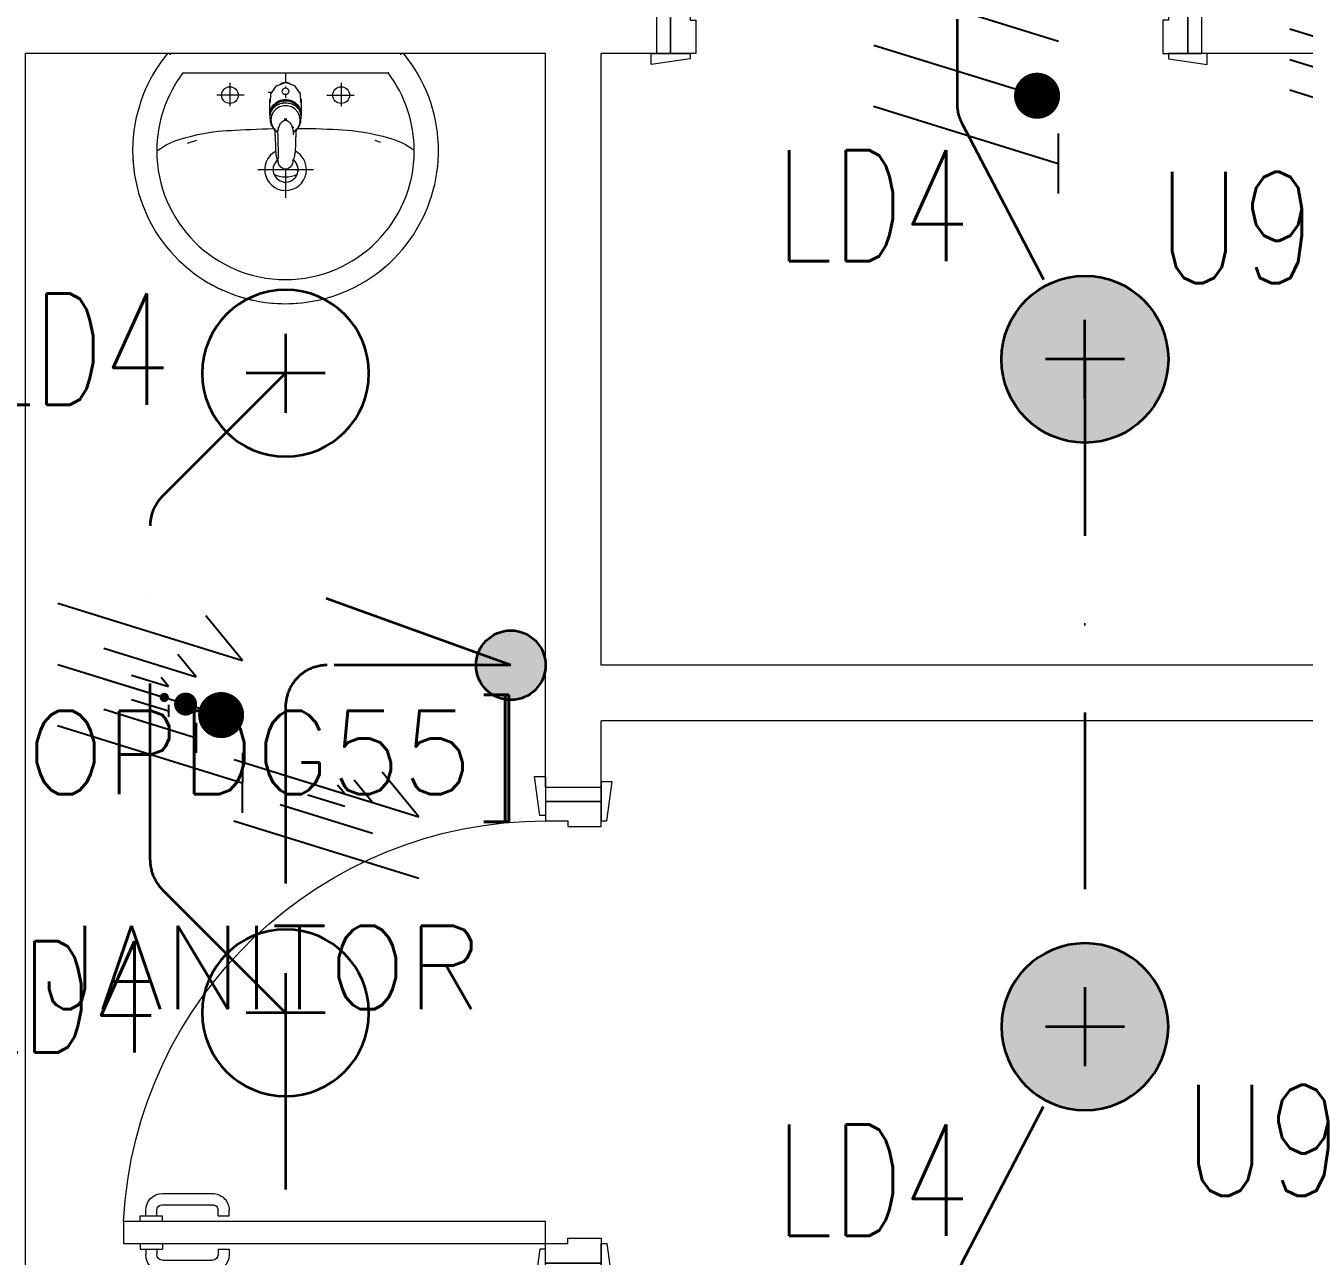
# Model space of a CAD drawing. Header units: inches. Extents: x -12418 to 183584, y -29325 to 19878.
# Drawn here: x 15618 to 17917, y 3876 to 6089 of the extents above; entities that cross this region are included whole.
import ezdxf
from ezdxf.enums import TextEntityAlignment as Align

# ---------------------------------------------------------------- set-up
doc = ezdxf.new("R2010")
doc.units = ezdxf.units.IN
doc.header["$LTSCALE"] = 25
doc.header["$MEASUREMENT"] = 0
doc.linetypes.add('DASHDOT', pattern=[25.4, 12.7, -6.35, 0, -6.35])
doc.layers.get('0').update_dxf_attribs({"color": 8})
for name, color, linetype, lineweight in [('00-Ground Floor$0$72_EGR_BASE_TEXT', 252, 'Continuous', 5), ('00-Ground Floor$0$LOADING', 253, 'Continuous', 5), ('00-Ground Floor$0$P-SANR-FIXT', 6, 'Continuous', 18), ('00-Ground Floor$0$P-SANR-FIXT-1', 6, 'Continuous', 13), ('00-Ground Floor$0$Walls', 251, 'Continuous', 5), ('00-Ground Floor$0$Wooden Joinery', 251, 'Continuous', 5), ('E-LITE-CIRC', 6, 'Continuous', 25), ('E-LITE-CIRC-NUMB', 6, 'Continuous', 25), ('E-LITE-CLNG @ 100', 150, 'Continuous', 35), ('E-LITE-CLNG-CNDT', 6, 'DASHDOT', 35), ('E-LITE-CTRL', 6, 'Continuous', 25), ('E-LITE-IDEN', 6, 'Continuous', 25), ('E-LITE-SWCH @ 100', 3, 'Continuous', 35), ('E-POWR-WIRE', 6, 'Continuous', 25), ('E-POWR-WIRE @ 100', 6, 'Continuous', 25), ('E-POWR-WIRE @ 20', 6, 'Continuous', 25), ('E-POWR-WIRE @ 50', 6, 'Continuous', 25)]:
    doc.layers.add(name, color=color, linetype=linetype, lineweight=lineweight)
doc.styles.add('00-Ground Floor$0$SIMPLEX', font='SIMPLEX.shx', dxfattribs={"height": 150})
doc.styles.add('DC_Simplex', font='SIMPLEX.shx', dxfattribs={"width": 0.7})

# ---------------------------------------------------------------- blocks, each defined once
blk = doc.blocks.new('00-Ground Floor$0$A$C72370EFE')
at = {"layer": '00-Ground Floor$0$Wooden Joinery'}
for p, q in [((-0.01, -0.04), (-0.02, -0.04)), ((-0.01, -0.03), (-0.01, -0.07)), ((0, -0.03), (-0.01, -0.03)), ((0.04, -0.03), (0.05, -0.03)), ((0.05, -0.03), (0.05, -0.07)), ((0.05, -0.04), (0.06, -0.04)), ((-0.01, -0.06), (-0.02, -0.06)), ((0.05, -0.06), (0.06, -0.06)), ((-0.05, -0.07), (-0.05, -0.16)), ((-0.03, -0.07), (-0.03, -0.16)), ((0, -0.07), (-0.01, -0.07)), ((0.04, -0.07), (0.05, -0.07)), ((0.07, -0.07), (0.07, -0.16)), ((0.09, -0.07), (0.09, -0.16)), ((-0.01, -0.17), (-0.02, -0.17)), ((-0.01, -0.17), (-0.01, -0.19)), ((0.05, -0.17), (0.06, -0.17)), ((0.05, -0.17), (0.05, -0.19)), ((-0.01, -0.19), (-0.02, -0.19)), ((0.05, -0.19), (0.06, -0.19))]:
    blk.add_line(p, q, dxfattribs=at)
for centre, radius, start, end in [((-0.02, -0.07), 0.03, 90, 180), ((0.06, -0.07), 0.03, 0, 90), ((-0.02, -0.07), 0.01, 90, 180), ((0.06, -0.07), 0.01, 0, 90), ((-0.02, -0.16), 0.03, 180, 270), ((-0.02, -0.16), 0.01, 180, 270), ((0.06, -0.16), 0.01, 270, 0), ((0.06, -0.16), 0.03, 270, 0)]:
    blk.add_arc(centre, radius, start, end, dxfattribs=at)
blk = doc.blocks.new('00-Ground Floor$0$A$C5DAD61B4')
at = {"layer": '00-Ground Floor$0$Wooden Joinery'}
for points in [[(80, 959.1), (80, 969.1), (10, 979.1), (10, 959.1)], [(940, 959.1), (940, 969.1), (1010, 979.1), (1010, 959.1)], [(70, 859.1), (70, 849.1), (0, 839.1), (0, 859.1)], [(120, 859.1), (120, 0), (80, 0), (80, 859.1)], [(950, 859.1), (950, 849.1), (1020, 839.1), (1020, 859.1)]]:
    blk.add_lwpolyline(points, close=True, dxfattribs=at)
for points in [[(45, 859.1), (45, 959.1), (20, 959.1), (20, 859.1), (45, 859.1)], [(45, 859.1), (80, 859.1), (80, 899.1), (90, 899.1), (90, 959.1), (45, 959.1), (45, 859.1)], [(975, 859.1), (940, 859.1), (940, 899.1), (930, 899.1), (930, 959.1), (975, 959.1), (975, 859.1)], [(975, 859.1), (975, 959.1), (1000, 959.1), (1000, 859.1), (975, 859.1)]]:
    blk.add_lwpolyline(points, dxfattribs=at)
blk.add_arc((80, 859.1), 860, 272.666, 0, dxfattribs=at)
at = {"layer": '00-Ground Floor$0$Wooden Joinery', "xscale": 999.9999999998854, "yscale": 999.9999999998854, "zscale": 999.9999999998854, "rotation": 180}
blk.add_blockref('00-Ground Floor$0$A$C72370EFE', (120, 0), dxfattribs=at)
blk = doc.blocks.new('00-Ground Floor$0$A$C5FCA3E6B')
at = {"layer": '00-Ground Floor$0$Wooden Joinery'}
for points in [[(80, 858.9), (80, 868.9), (10, 878.9), (10, 858.9)], [(840, 858.9), (840, 868.9), (910, 878.9), (910, 858.9)], [(70, 758.9), (70, 748.9), (0, 738.9), (0, 758.9)], [(120, 758.9), (120, 0), (80, 0), (80, 758.9)], [(850, 758.9), (850, 748.9), (920, 738.9), (920, 758.9)]]:
    blk.add_lwpolyline(points, close=True, dxfattribs=at)
for points in [[(45, 758.9), (45, 858.9), (20, 858.9), (20, 758.9), (45, 758.9)], [(45, 758.9), (80, 758.9), (80, 798.9), (90, 798.9), (90, 858.9), (45, 858.9), (45, 758.9)], [(875, 758.9), (840, 758.9), (840, 798.9), (830, 798.9), (830, 858.9), (875, 858.9), (875, 758.9)], [(875, 758.9), (875, 858.9), (900, 858.9), (900, 758.9), (875, 758.9)]]:
    blk.add_lwpolyline(points, dxfattribs=at)
blk.add_arc((80, 758.9), 760, 273.0171, 0, dxfattribs=at)
at = {"layer": '00-Ground Floor$0$Wooden Joinery', "xscale": 999.9999999998854, "yscale": 999.9999999998854, "zscale": 999.9999999998854, "rotation": 180}
blk.add_blockref('00-Ground Floor$0$A$C72370EFE', (120, 0), dxfattribs=at)
blk = doc.blocks.new('00-Ground Floor$0$FP_138-161_A_00_GFL_-0_080_Einreichung_Grundrisse_100')
at = {"layer": '00-Ground Floor$0$P-SANR-FIXT'}
blk.add_line((-0.0044, -0.0019), (-0.0045, -0.0021), dxfattribs=at)
at = {"layer": '00-Ground Floor$0$P-SANR-FIXT', "flags": 128}
blk.add_lwpolyline([(-0.0057, -0.0037), (-0.0058, -0.0039), (-0.006, -0.004)], dxfattribs=at)
blk = doc.blocks.new('00-Ground Floor$0$FP_139-161_A_00_GFL_-0_080_Einreichung_Grundrisse_100')
at = {"layer": '00-Ground Floor$0$P-SANR-FIXT'}
blk.add_line((0.0045, -0.0022), (0.0044, -0.002), dxfattribs=at)
at = {"layer": '00-Ground Floor$0$P-SANR-FIXT', "flags": 128}
blk.add_lwpolyline([(0.006, -0.004), (0.0059, -0.0039), (0.0057, -0.0038)], dxfattribs=at)
blk = doc.blocks.new('00-Ground Floor$0$IS_Ceraplus_B8204_BIM_BG _1_ - B8204AA - CERAPLUS single lever basin mixer with pop-up waste-V137-161_A_00_GFL_-0_080_Einreichung_Grundrisse_100')
at = {"layer": '00-Ground Floor$0$P-SANR-FIXT-1'}
h = blk.add_hatch(dxfattribs=at)
h.set_pattern_fill('FP_26', color=256, style=0, pattern_type=2)
h.set_pattern_definition([(225, (0.009, 0), (0.010607, -0.010607), []), (315, (0.009, 0), (0.010607, 0.010607), [])])
h.paths.add_polyline_path([(0.0056, -0.002), (0.0058, -0.0024), (0.0058, -0.0021)])
h.paths.add_polyline_path([(0.007, -0.0039), (0.0088, -0.0045), (0.0084, -0.0043)])
at = {"layer": '00-Ground Floor$0$LOADING'}
for p, q in [((-0.028, 0), (-0.028, -0.0281)), ((0.028, -0.0281), (0.028, 0)), ((-0.0274, -0.0337), (-0.0271, -0.0392)), ((-0.0262, -0.0282), (-0.0263, -0.0287)), ((0.0263, -0.0287), (0.0262, -0.0282)), ((0.0262, -0.0293), (0.0263, -0.0287)), ((0.0271, -0.0392), (0.0274, -0.0337)), ((-0.0137, -0.0512), (-0.0129, -0.0517)), ((0.0124, -0.052), (0.0133, -0.0515)), ((0.014, -0.0647), (0.0133, -0.1077)), ((0.0185, -0.0618), (0.019, -0.0539)), ((0.019, -0.0539), (0.0188, -0.0561))]:
    blk.add_line(p, q, dxfattribs=at)
at = {"layer": '00-Ground Floor$0$LOADING', "flags": 128}
for points in [[(-0.0272, -0.0069), (-0.0266, 0.009), (-0.0165, 0.0236), (0, 0.0291)], [(0.0272, -0.0069), (0.0266, 0.009), (0.0165, 0.0236), (0, 0.0291)], [(-0.0176, -0.0568), (-0.0224, -0.0513), (-0.0254, -0.0448), (-0.0264, -0.0376), (-0.0253, -0.0305), (-0.0222, -0.024), (-0.0172, -0.0186), (-0.0109, -0.0147), (-0.0037, -0.0127), (0.0037, -0.0127), (0.0109, -0.0147), (0.0172, -0.0186), (0.0222, -0.024), (0.0253, -0.0305), (0.0264, -0.0376), (0.0254, -0.0448), (0.0224, -0.0513), (0.0176, -0.0568)], [(-0.0271, -0.0393), (-0.027, -0.0403), (-0.0269, -0.0414), (-0.0267, -0.0424), (-0.0265, -0.0434), (-0.0262, -0.0444), (-0.0259, -0.0454), (-0.0255, -0.0464), (-0.0252, -0.0474), (-0.0247, -0.0484), (-0.0243, -0.0493), (-0.0238, -0.0502), (-0.0232, -0.0511), (-0.0226, -0.052), (-0.022, -0.0529), (-0.0214, -0.0537), (-0.0207, -0.0545), (-0.0199, -0.0553), (-0.0192, -0.0561), (-0.0184, -0.0568), (-0.0176, -0.0575), (-0.0173, -0.0577)], [(0.0173, -0.0577), (0.0181, -0.057), (0.0189, -0.0563), (0.0197, -0.0556), (0.0204, -0.0548), (0.0211, -0.054), (0.0218, -0.0532), (0.0224, -0.0523), (0.023, -0.0514), (0.0236, -0.0505), (0.0241, -0.0496), (0.0246, -0.0487), (0.025, -0.0477), (0.0254, -0.0467), (0.0258, -0.0458), (0.0261, -0.0448), (0.0264, -0.0437), (0.0266, -0.0427), (0.0268, -0.0417), (0.027, -0.0407), (0.0271, -0.0396), (0.0271, -0.0393)], [(-0.019, -0.0539), (-0.0185, -0.0615), (-0.0185, -0.0618)], [(-0.0162, -0.0579), (-0.0156, -0.058), (-0.0151, -0.0581), (-0.0146, -0.0583), (-0.0142, -0.0586), (-0.0139, -0.0588), (-0.0138, -0.0591)], [(-0.0138, -0.0591), (-0.0139, -0.0612), (-0.014, -0.0633)], [(0.0138, -0.0591), (0.0139, -0.0588), (0.0142, -0.0586), (0.0146, -0.0583), (0.0151, -0.0581), (0.0156, -0.058), (0.0162, -0.0579)], [(0.014, -0.0633), (0.0139, -0.0612), (0.0138, -0.0591)], [(0.0171, -0.0578), (0.0174, -0.0575), (0.0176, -0.0568)], [(0.0184, -0.0651), (0.0184, -0.0652), (0.0184, -0.0652), (0.0184, -0.0652), (0.0184, -0.0654), (0.0184, -0.0655)], [(-0.0181, -0.0728), (-0.0177, -0.083), (-0.0172, -0.0938)], [(0.0172, -0.0938), (0.0177, -0.083), (0.0181, -0.0728)], [(-0.0129, -0.1142), (-0.0124, -0.1161), (-0.0118, -0.1179), (-0.0109, -0.1197), (-0.0098, -0.1214), (-0.0084, -0.123), (-0.0067, -0.1244), (-0.0047, -0.1255), (-0.0025, -0.1263), (0, -0.1266)], [(0, -0.1266), (0.0025, -0.1263), (0.0047, -0.1255), (0.0067, -0.1244), (0.0084, -0.123), (0.0098, -0.1214), (0.0109, -0.1197), (0.0118, -0.1179), (0.0124, -0.1161), (0.0129, -0.1142)]]:
    blk.add_lwpolyline(points, dxfattribs=at)
at = {"layer": '00-Ground Floor$0$LOADING'}
for centre, radius, start, end in [((0, 0.0135), 0.00603, 0, 180), ((0, 0.0135), 0.00603, 180, 0), ((-0.009, 0), 0.005, 300, 315), ((0.009, 0), 0.005, 225, 240)]:
    blk.add_arc(centre, radius, start, end, dxfattribs=at)
for centre, major_axis, start_param, end_param in [((0, -0.0281), (-0.028, 0), 4.712389, 6.47291), ((0, -0.0287), (0.0267, 0), 1.570796, 3.036556), ((0, -0.0287), (0.0263, 0), 2.625648, 2.791756), ((0, -0.0287), (-0.0263, 0), 4.712389, 5.759587), ((0, -0.0281), (0.028, 0), 6.093357, 7.853982), ((0, -0.0287), (0.0267, 0), 0.105099, 1.570796), ((0, -0.0287), (0.0262, 0), 0.523599, 1.570796), ((0, -0.0287), (0.0262, 0), 0.349919, 0.515945), ((0, -0.0321), (0.0275, 0), 3.141823, 3.202701), ((0, -0.0321), (0.0275, 0), 3.239313, 3.439417), ((0, -0.0281), (0.028, 0), 3.371221, 3.483334), ((0, -0.0287), (0.0267, 0), 6.059374, 6.108652), ((0, -0.0321), (0.0275, 0), 5.985527, 6.185455), ((0, -0.0281), (0.028, 0), 5.94107, 6.05344), ((0, -0.0321), (0.0275, 0), 6.222066, 6.282955), ((0, -0.0312), (0.0248, 0), 4.111947, 4.191073), ((0, -0.0281), (0.028, 0), 4.202431, 4.259552), ((0, -0.0287), (0.0263, 0), 4.169225, 4.2325), ((0, -0.0281), (0.028, 0), 5.172057, 5.222265)]:
    blk.add_ellipse(centre, major_axis=major_axis, ratio=0.961262, start_param=start_param, end_param=end_param, dxfattribs=at)
for points, knots in [([(-0.0215, -0.0162), (-0.0216, -0.0163), (-0.0219, -0.0167), (-0.0227, -0.0177), (-0.0238, -0.0192), (-0.0249, -0.0211), (-0.0258, -0.0231), (-0.0266, -0.0253), (-0.0273, -0.0282), (-0.0275, -0.0305), (-0.0275, -0.0321)], [0.7859035, 0.7859035, 0.7859035, 0.7859035, 0.7916667, 0.8055556, 0.8333333, 0.8611111, 0.8888889, 0.9166667, 0.9444444, 1, 1, 1, 1]), ([(0.021, -0.0157), (0.0208, -0.0154), (0.0203, -0.0149), (0.0192, -0.0139), (0.0177, -0.0127), (0.0161, -0.0117), (0.0148, -0.0109), (0.0138, -0.0104), (0.0127, -0.0099), (0.0113, -0.0093), (0.0087, -0.0084), (0.0048, -0.0075), (0, -0.0071), (-0.0048, -0.0075), (-0.0087, -0.0084), (-0.0113, -0.0093), (-0.0127, -0.0099), (-0.0138, -0.0104), (-0.0148, -0.0109), (-0.0161, -0.0117), (-0.0177, -0.0127), (-0.0191, -0.0139), (-0.0202, -0.0149), (-0.0208, -0.0154), (-0.021, -0.0157)], [0.2222222, 0.2222222, 0.2222222, 0.2222222, 0.2361111, 0.25, 0.2777778, 0.3055556, 0.3194444, 0.3333333, 0.3472222, 0.3611111, 0.3888889, 0.4444444, 0.5, 0.5555556, 0.6111111, 0.6388889, 0.6527778, 0.6666667, 0.6805556, 0.6944444, 0.7222222, 0.75, 0.7638889, 0.7777778, 0.7777778, 0.7777778, 0.7777778]), ([(0.0275, -0.0321), (0.0275, -0.0305), (0.0273, -0.0282), (0.0266, -0.0253), (0.0258, -0.0231), (0.0249, -0.0211), (0.0238, -0.0192), (0.0227, -0.0177), (0.0219, -0.0167), (0.0216, -0.0163), (0.0215, -0.0162)], [0, 0, 0, 0, 0.0555556, 0.0833333, 0.1111111, 0.1388889, 0.1666667, 0.1944444, 0.2083333, 0.2142181, 0.2142181, 0.2142181, 0.2142181]), ([(0, -0.0378), (-0.0005, -0.038), (-0.0012, -0.0384), (-0.0021, -0.0389), (-0.0028, -0.0393), (-0.0035, -0.0397), (-0.0042, -0.04), (-0.0049, -0.0405), (-0.0055, -0.0409), (-0.0061, -0.0414), (-0.0067, -0.0419), (-0.0072, -0.0424), (-0.0078, -0.0429), (-0.0083, -0.0435), (-0.0088, -0.0441), (-0.0092, -0.0446), (-0.0096, -0.0452), (-0.01, -0.0459), (-0.0103, -0.0466), (-0.0105, -0.0472), (-0.0107, -0.0477), (-0.0108, -0.0481), (-0.0109, -0.0484), (-0.0111, -0.0489), (-0.0114, -0.0497), (-0.0118, -0.0509), (-0.0122, -0.0521), (-0.0124, -0.053), (-0.0126, -0.0537), (-0.0128, -0.0544), (-0.0129, -0.0552), (-0.0131, -0.0559), (-0.0132, -0.0566), (-0.0134, -0.0572), (-0.0136, -0.0581), (-0.0137, -0.0587), (-0.0138, -0.0591)], [0, 0, 0, 0, 0.055556, 0.083333, 0.111111, 0.138889, 0.166667, 0.194444, 0.222222, 0.25, 0.277778, 0.305556, 0.333333, 0.361111, 0.388889, 0.416667, 0.444444, 0.472222, 0.5, 0.527778, 0.541667, 0.555556, 0.569444, 0.583333, 0.611111, 0.666667, 0.722222, 0.75, 0.777778, 0.805556, 0.833333, 0.861111, 0.888889, 0.916667, 0.944444, 1, 1, 1, 1]), ([(0, -0.0357), (-0.0006, -0.0357), (-0.0013, -0.0357), (-0.002, -0.0357), (-0.0022, -0.0357)], [0, 0, 0, 0, 0.1, 0.1298359, 0.1298359, 0.1298359, 0.1298359]), ([(0.0022, -0.0357), (0.002, -0.0357), (0.0013, -0.0357), (0.0006, -0.0357), (0, -0.0357)], [0.8701578, 0.8701578, 0.8701578, 0.8701578, 0.9, 1, 1, 1, 1]), ([(0.0138, -0.0591), (0.0137, -0.0587), (0.0136, -0.0581), (0.0134, -0.0572), (0.0132, -0.0566), (0.0131, -0.0559), (0.0129, -0.0552), (0.0128, -0.0544), (0.0126, -0.0537), (0.0124, -0.053), (0.0122, -0.0521), (0.0118, -0.0509), (0.0114, -0.0497), (0.0111, -0.0489), (0.0109, -0.0484), (0.0108, -0.0481), (0.0107, -0.0477), (0.0105, -0.0472), (0.0103, -0.0466), (0.01, -0.0459), (0.0096, -0.0452), (0.0092, -0.0446), (0.0088, -0.0441), (0.0083, -0.0435), (0.0078, -0.0429), (0.0072, -0.0424), (0.0067, -0.0419), (0.0061, -0.0414), (0.0055, -0.0409), (0.0049, -0.0405), (0.0042, -0.04), (0.0035, -0.0397), (0.0028, -0.0393), (0.0021, -0.0389), (0.0012, -0.0384), (0.0005, -0.038), (0, -0.0378)], [0, 0, 0, 0, 0.055556, 0.083333, 0.111111, 0.138889, 0.166667, 0.194444, 0.222222, 0.25, 0.277778, 0.333333, 0.388889, 0.416667, 0.430556, 0.444444, 0.458333, 0.472222, 0.5, 0.527778, 0.555556, 0.583333, 0.611111, 0.638889, 0.666667, 0.694444, 0.722222, 0.75, 0.777778, 0.805556, 0.833333, 0.861111, 0.888889, 0.916667, 0.944444, 1, 1, 1, 1]), ([(-0.0188, -0.0538), (-0.0188, -0.0547), (-0.0186, -0.0582), (-0.0185, -0.0619), (-0.0184, -0.0646)], [0.6724021, 0.6724021, 0.6724021, 0.6724021, 0.75, 1, 1, 1, 1]), ([(-0.0162, -0.0579), (-0.0162, -0.0578), (-0.0163, -0.0578), (-0.0165, -0.0577), (-0.0166, -0.0575), (-0.0167, -0.0574), (-0.0169, -0.0573), (-0.017, -0.0572), (-0.0172, -0.0571), (-0.0173, -0.057), (-0.0175, -0.0569), (-0.0176, -0.0568)], [0, 0, 0, 0, 0.1, 0.2, 0.3, 0.4, 0.5, 0.6, 0.7, 0.8, 1, 1, 1, 1]), ([(-0.0148, -0.0587), (-0.015, -0.0586), (-0.0159, -0.0583), (-0.0167, -0.058), (-0.0172, -0.0578)], [0.8, 0.8, 0.8, 0.8, 0.85, 1, 1, 1, 1]), ([(0.0141, -0.0613), (0.0141, -0.0611), (0.0143, -0.0608), (0.0145, -0.0604), (0.0148, -0.06), (0.0151, -0.0596), (0.0153, -0.0594), (0.0155, -0.0592), (0.0156, -0.059), (0.0158, -0.0588), (0.016, -0.0587), (0.0163, -0.0585), (0.0165, -0.0583), (0.0166, -0.0582)], [0.3333333, 0.3333333, 0.3333333, 0.3333333, 0.4166667, 0.5, 0.5833333, 0.6666667, 0.7083333, 0.75, 0.7916667, 0.8333333, 0.875, 0.9166667, 1, 1, 1, 1]), ([(0.0176, -0.0568), (0.0175, -0.0569), (0.0173, -0.057), (0.0172, -0.0571), (0.017, -0.0572), (0.0169, -0.0573), (0.0167, -0.0574), (0.0166, -0.0575), (0.0165, -0.0577), (0.0163, -0.0578), (0.0162, -0.0578), (0.0162, -0.0579)], [0, 0, 0, 0, 0.2, 0.3, 0.4, 0.5, 0.6, 0.7, 0.8, 0.9, 1, 1, 1, 1]), ([(0.0184, -0.0646), (0.0185, -0.0619), (0.0186, -0.0582), (0.0188, -0.0547), (0.0188, -0.0538)], [0, 0, 0, 0, 0.25, 0.3275586, 0.3275586, 0.3275586, 0.3275586]), ([(-0.0131, -0.1116), (-0.0132, -0.1115), (-0.0135, -0.1109), (-0.0141, -0.1099), (-0.0147, -0.1086), (-0.0153, -0.1072), (-0.0159, -0.1053), (-0.0167, -0.1021), (-0.0171, -0.0992), (-0.0171, -0.0973)], [0.4856715, 0.4856715, 0.4856715, 0.4856715, 0.5, 0.55, 0.6, 0.65, 0.7, 0.8, 1, 1, 1, 1]), ([(-0.0132, -0.1091), (-0.0132, -0.1096), (-0.0132, -0.1103), (-0.0132, -0.1111), (-0.0132, -0.1115), (-0.0132, -0.1118), (-0.0131, -0.1122), (-0.0131, -0.1125), (-0.0131, -0.1128), (-0.0131, -0.1131), (-0.013, -0.1134), (-0.013, -0.1138), (-0.0129, -0.1141), (-0.0129, -0.1142)], [0.2, 0.2, 0.2, 0.2, 0.4, 0.5, 0.55, 0.6, 0.65, 0.7, 0.75, 0.8, 0.85, 0.9, 1, 1, 1, 1]), ([(0.0129, -0.1142), (0.0129, -0.1141), (0.013, -0.1138), (0.013, -0.1134), (0.0131, -0.1131), (0.0131, -0.1128), (0.0131, -0.1125), (0.0131, -0.1122), (0.0132, -0.1118), (0.0132, -0.1115), (0.0132, -0.1111), (0.0132, -0.1103), (0.0132, -0.1096), (0.0132, -0.1091)], [0, 0, 0, 0, 0.1, 0.15, 0.2, 0.25, 0.3, 0.35, 0.4, 0.45, 0.5, 0.6, 0.8, 0.8, 0.8, 0.8]), ([(0.0131, -0.1116), (0.0133, -0.1113), (0.0137, -0.1106), (0.0142, -0.1096), (0.0147, -0.1084), (0.0153, -0.1072), (0.0159, -0.1053), (0.0167, -0.1021), (0.0171, -0.0992), (0.0171, -0.0973)], [-0.5143371, -0.5143371, -0.5143371, -0.5143371, -0.475, -0.4375, -0.4, -0.35, -0.3, -0.2, 0, 0, 0, 0])]:
    blk.add_open_spline(points, degree=3, knots=knots, dxfattribs=at)
for points in [[(-0.0184, -0.0646), (-0.0183, -0.0659), (-0.0182, -0.0684), (-0.0181, -0.0709), (-0.0181, -0.0721)], [(-0.0172, -0.0578), (-0.0171, -0.0578), (-0.0169, -0.058), (-0.0167, -0.0581), (-0.0166, -0.0582)], [(-0.0162, -0.0579), (-0.0162, -0.0579), (-0.0164, -0.0581), (-0.0165, -0.0582), (-0.0166, -0.0583), (-0.0166, -0.0582), (-0.0166, -0.0582)], [(-0.0166, -0.0582), (-0.0163, -0.0585), (-0.0156, -0.059), (-0.0148, -0.0599), (-0.0142, -0.0609), (-0.0139, -0.0617), (-0.0138, -0.0621)], [(-0.014, -0.0633), (-0.014, -0.0633), (-0.014, -0.0633), (-0.014, -0.0633)], [(-0.014, -0.0646), (-0.014, -0.0644), (-0.014, -0.064), (-0.014, -0.0635), (-0.014, -0.0633)], [(0.014, -0.0633), (0.014, -0.0633), (0.014, -0.0633), (0.014, -0.0633)], [(0.014, -0.0633), (0.014, -0.0635), (0.014, -0.064), (0.014, -0.0644), (0.014, -0.0647)], [(0.0172, -0.0578), (0.0168, -0.0579), (0.0158, -0.0583), (0.0147, -0.0587), (0.0141, -0.059)], [(0.0166, -0.0582), (0.0166, -0.0582), (0.0166, -0.0583), (0.0165, -0.0582), (0.0164, -0.0581), (0.0162, -0.0579), (0.0162, -0.0579)], [(0.0166, -0.0582), (0.0167, -0.0582), (0.0168, -0.0581), (0.0169, -0.058), (0.0169, -0.058)], [(0.0169, -0.058), (0.017, -0.0579), (0.0171, -0.0579), (0.0171, -0.0578)], [(0.0181, -0.0721), (0.0181, -0.0709), (0.0182, -0.0684), (0.0183, -0.0659), (0.0184, -0.0646)], [(-0.0172, -0.0938), (-0.0172, -0.0944), (-0.0172, -0.0956), (-0.0171, -0.0967), (-0.0171, -0.0973)], [(0.0171, -0.0973), (0.0171, -0.0967), (0.0172, -0.0956), (0.0172, -0.0944), (0.0172, -0.0938)]]:
    blk.add_open_spline(points, degree=3, dxfattribs=at)
for name in ['00-Ground Floor$0$FP_138-161_A_00_GFL_-0_080_Einreichung_Grundrisse_100', '00-Ground Floor$0$FP_139-161_A_00_GFL_-0_080_Einreichung_Grundrisse_100']:
    blk.add_blockref(name, (0, 0), dxfattribs=at)
blk = doc.blocks.new('00-Ground Floor$0$_100_WB_KER_REN_55x45x18 - _100_WB_KER_REN_55x45x18-V63-161_A_00_GFL_-0_080_Einreichung_Grundrisse_100')
at = {"layer": '00-Ground Floor$0$LOADING'}
for p, q in [((-0.2075, 0.225), (-0.2075, 0.2227)), ((0.2074, 0.225), (-0.2074, 0.225)), ((0.2075, 0.2227), (0.2075, 0.225)), ((-0.1855, 0.1899), (0.1855, 0.1899)), ((0, 0.1899), (0, 0.1724)), ((-0.1, 0.172), (-0.1, 0.1303)), ((0, 0.1656), (0, 0.1628)), ((0.1, 0.172), (0.1, 0.1303)), ((-0.0744, 0.15), (-0.1234, 0.15)), ((-0.0259, 0.155), (-0.0315, 0.155)), ((0, 0.1509), (0, 0.1454)), ((0, 0.1422), (0, 0.1399)), ((0.026, 0.155), (0.0248, 0.155)), ((0.0744, 0.15), (0.1234, 0.15)), ((-0.1763, 0.0637), (-0.1598, 0.0692)), ((0.1605, 0.0691), (0.1707, 0.0656)), ((-0.05, 0.0161), (0.05, 0.0161)), ((0, 0.0168), (0, -0.0348))]:
    blk.add_line(p, q, dxfattribs=at)
at = {"layer": '00-Ground Floor$0$LOADING', "flags": 128}
for points in [[(-0.2121, 0.225), (-0.219, 0.2164), (-0.2254, 0.2075), (-0.2316, 0.1983), (-0.2373, 0.189), (-0.2427, 0.1794), (-0.2476, 0.1696), (-0.2522, 0.1596), (-0.2564, 0.1494), (-0.2602, 0.1391), (-0.2635, 0.1286), (-0.2665, 0.118), (-0.269, 0.1073), (-0.271, 0.0965), (-0.2727, 0.0856), (-0.2739, 0.0747), (-0.2747, 0.0637), (-0.275, 0.0527), (-0.275, 0.05)], [(0.275, 0.05), (0.2748, 0.061), (0.2741, 0.072), (0.273, 0.0829), (0.2715, 0.0938), (0.2695, 0.1046), (0.2671, 0.1154), (0.2643, 0.126), (0.261, 0.1365), (0.2574, 0.1469), (0.2533, 0.1571), (0.2488, 0.1671), (0.2439, 0.177), (0.2387, 0.1866), (0.233, 0.1961), (0.227, 0.2053), (0.2206, 0.2142), (0.2138, 0.2229), (0.2121, 0.225)], [(-0.275, 0.05), (-0.2748, 0.039), (-0.2741, 0.028), (-0.273, 0.0171), (-0.2715, 0.0062), (-0.2695, -0.0046), (-0.2671, -0.0154), (-0.2643, -0.026), (-0.261, -0.0365), (-0.2574, -0.0469), (-0.2533, -0.0571), (-0.2488, -0.0671), (-0.2439, -0.077), (-0.2387, -0.0866), (-0.233, -0.0961), (-0.227, -0.1053), (-0.2206, -0.1142), (-0.2138, -0.1229), (-0.2067, -0.1313), (-0.1993, -0.1395), (-0.1916, -0.1473), (-0.1836, -0.1548), (-0.1752, -0.162), (-0.1666, -0.1688), (-0.1577, -0.1753), (-0.1486, -0.1814), (-0.1392, -0.1872), (-0.1296, -0.1925), (-0.1198, -0.1975), (-0.1098, -0.2021), (-0.0996, -0.2063), (-0.0893, -0.2101), (-0.0788, -0.2135), (-0.0682, -0.2164), (-0.0575, -0.2189), (-0.0467, -0.221), (-0.0359, -0.2227), (-0.0249, -0.2239), (-0.014, -0.2246), (-0.003, -0.225), (0.008, -0.2249), (0.019, -0.2243), (0.03, -0.2234), (0.0409, -0.2219), (0.0517, -0.2201), (0.0625, -0.2178), (0.0731, -0.2151), (0.0837, -0.212), (0.0941, -0.2084), (0.1043, -0.2044), (0.1144, -0.2001), (0.1243, -0.1953), (0.1341, -0.1901), (0.1436, -0.1846), (0.1528, -0.1786), (0.1618, -0.1723), (0.1706, -0.1657), (0.1791, -0.1587), (0.1873, -0.1514), (0.1952, -0.1437), (0.2028, -0.1358), (0.21, -0.1275), (0.217, -0.119), (0.2236, -0.1101), (0.2298, -0.1011), (0.2356, -0.0918), (0.2411, -0.0822), (0.2462, -0.0725), (0.2509, -0.0625), (0.2552, -0.0524), (0.2591, -0.0421), (0.2626, -0.0317), (0.2656, -0.0211), (0.2683, -0.0104), (0.2705, 0.0003), (0.2722, 0.0112), (0.2736, 0.0221), (0.2745, 0.0331), (0.2749, 0.0441), (0.275, 0.05)]]:
    blk.add_lwpolyline(points, dxfattribs=at)
at = {"layer": '00-Ground Floor$0$LOADING'}
for centre in [(-0.1, 0.15), (0.1, 0.15)]:
    blk.add_circle(centre, 0.015, dxfattribs=at)
for centre, radius, start, end in [((0, 0.05), 0.275, 140.4788, 141.2381), ((0, 0.05), 0.275, 38.7619, 39.5212), ((0, 0.05), 0.275, 145.9324, 150.3591), ((0, 0.05), 0.2315, 142.8209, 180), ((0, 0.05), 0.2315, 0, 37.1791), ((0, 0.05), 0.275, 29.6409, 34.0676), ((0, 0.155), 0.0175, 54.0899, 125.9101), ((0, 0.155), 0.0175, 68.869, 83.8798), ((0, 0.155), 0.0175, 251.9463, 258.2346), ((0, 0.05), 0.275, 180, 183.6225), ((0, 0.05), 0.2315, 180, 0), ((0, 0.0161), 0.0375, 117.1305, 0), ((0, 0.0161), 0.0375, 0, 61.4146), ((0, 0.0161), 0.0225, 129.5025, 0), ((0, 0.0161), 0.0225, 156.725, 162.0134), ((0, 0.0161), 0.0225, 138.0808, 143.3939), ((0, 0.0161), 0.0225, 0, 51.4286), ((0, 0.0161), 0.0225, 36.616, 41.9265), ((0, 0.0161), 0.0225, 17.9887, 23.276), ((0, 0.0161), 0.0225, 180, 193.3417), ((0, 0.0161), 0.0225, 197.0466, 201.508), ((0, 0.05), 0.047, 243.4433, 296.5567), ((0, 0.0161), 0.0225, 338.492, 342.9534), ((0, 0.0161), 0.0225, 346.6583, 0), ((0, 0.05), 0.275, 307.6689, 312), ((0, 0.05), 0.275, 240, 245.6589), ((0, 0.05), 0.275, 252, 257.5535), ((0, 0.05), 0.275, 264, 276), ((0, 0.05), 0.275, 282.9241, 288)]:
    blk.add_arc(centre, radius, start, end, dxfattribs=at)
for points, knots in [([(-0.2074, 0.225), (-0.2078, 0.225), (-0.2086, 0.225), (-0.2095, 0.225), (-0.2102, 0.225), (-0.2106, 0.225), (-0.2109, 0.225), (-0.2111, 0.225), (-0.2114, 0.225), (-0.2116, 0.225), (-0.2118, 0.225), (-0.2119, 0.225), (-0.2119, 0.225)], [-1, -1, -1, -1, -0.8333333, -0.6666667, -0.5833333, -0.5, -0.4583333, -0.4166667, -0.3333333, -0.2916667, -0.25, -0.1666667, -0.1666667, -0.1666667, -0.1666667]), ([(0.2119, 0.225), (0.2119, 0.225), (0.2118, 0.225), (0.2116, 0.225), (0.2114, 0.225), (0.2111, 0.225), (0.2109, 0.225), (0.2106, 0.225), (0.2102, 0.225), (0.2095, 0.225), (0.2086, 0.225), (0.2078, 0.225), (0.2074, 0.225)], [-0.8333333, -0.8333333, -0.8333333, -0.8333333, -0.75, -0.7083333, -0.6666667, -0.5833333, -0.5416667, -0.5, -0.4166667, -0.3333333, -0.1666667, 0, 0, 0, 0]), ([(-0.0037, 0.1721), (-0.0046, 0.1719), (-0.0064, 0.1714), (-0.0081, 0.1705), (-0.009, 0.17)], [0.5653198, 0.5653198, 0.5653198, 0.5653198, 0.6111111, 0.6666667, 0.6666667, 0.6666667, 0.6666667]), ([(0.009, 0.17), (0.0086, 0.1703), (0.0077, 0.1708), (0.0059, 0.1715), (0.0046, 0.1719), (0.0037, 0.1721)], [0.3333333, 0.3333333, 0.3333333, 0.3333333, 0.3611111, 0.3888889, 0.4346482, 0.4346482, 0.4346482, 0.4346482]), ([(-0.2294, 0.0509), (-0.2103, 0.066), (-0.1431, 0.0839), (-0.1084, 0.0863), (-0.0496, 0.0893), (-0.0206, 0.0899)], [0.0392191, 0.0392191, 0.0392191, 0.0392191, 0.1715289, 0.4228457, 0.6475389, 0.6475389, 0.6475389, 0.6475389]), ([(0.0209, 0.0903), (0.0512, 0.0901), (0.1113, 0.0879), (0.1514, 0.0828), (0.2115, 0.0665), (0.2292, 0.052)], [0.7533082, 0.7533082, 0.7533082, 0.7533082, 0.9865548, 1.235629, 1.3638988, 1.3638988, 1.3638988, 1.3638988]), ([(-0.0141, 0.0337), (-0.0162, 0.0319), (-0.0207, 0.0267), (-0.0225, 0.02), (-0.0225, 0.0161)], [0.7144203, 0.7144203, 0.7144203, 0.7144203, 0.8333333, 1, 1, 1, 1]), ([(0.0225, 0.0161), (0.0225, 0.0187), (0.0216, 0.0239), (0.0182, 0.0298), (0.0152, 0.0327), (0.0141, 0.0337)], [0, 0, 0, 0, 0.1111111, 0.2222222, 0.285568, 0.285568, 0.285568, 0.285568])]:
    blk.add_open_spline(points, degree=3, knots=knots, dxfattribs=at)
for points in [[(-0.2075, 0.2227), (-0.2075, 0.2231), (-0.2075, 0.2235), (-0.2075, 0.2239)], [(0.2075, 0.2239), (0.2075, 0.2235), (0.2075, 0.2231), (0.2075, 0.2227)], [(-0.1852, 0.1899), (-0.1853, 0.1899), (-0.1854, 0.1899), (-0.1855, 0.1899)], [(0.1855, 0.1899), (0.1854, 0.1899), (0.1853, 0.1899), (0.1852, 0.1899)], [(-0.0009, 0.1725), (-0.0013, 0.1725), (-0.0018, 0.1724), (-0.0022, 0.1724)], [(0.0022, 0.1724), (0.0018, 0.1724), (0.0013, 0.1725), (0.0009, 0.1725)], [(-0.0225, 0.0161), (-0.0225, 0.0147), (-0.0222, 0.012), (-0.0215, 0.0093), (-0.021, 0.008)], [(0.021, 0.008), (0.0215, 0.0093), (0.0222, 0.012), (0.0225, 0.0147), (0.0225, 0.0161)]]:
    blk.add_open_spline(points, degree=3, dxfattribs=at)
at = {"layer": '00-Ground Floor$0$LOADING', "xscale": -1, "rotation": 5.088887490341627e-12}
blk.add_blockref('00-Ground Floor$0$IS_Ceraplus_B8204_BIM_BG _1_ - B8204AA - CERAPLUS single lever basin mixer with pop-up waste-V137-161_A_00_GFL_-0_080_Einreichung_Grundrisse_100', (0, 0.1434), dxfattribs=at)
blk = doc.blocks.new('00-Ground Floor')
at = {"layer": '00-Ground Floor$0$Walls'}
for p, q in [((16752.9, 6039.1, 0), (16752.9, 6139.1, 0)), ((17732.9, 6039.1, 0), (17732.9, 6139.1, 0)), ((15617.9, 3739.1, 0), (15617.9, 6039.1, 0)), ((16552.9, 6039.1, 0), (15617.9, 6039.1, 0)), ((16552.9, 4719.1, 0), (16552.9, 6039.1, 0)), ((16752.9, 6039.1, 0), (16652.9, 6039.1, 0)), ((16652.9, 4939.1, 0), (16652.9, 6039.1, 0)), ((19067.9, 6039.1, 0), (17732.9, 6039.1, 0)), ((20147.9, 4939.1, 0), (16652.9, 4939.1, 0)), ((20147.9, 4839.1, 0), (16652.9, 4839.1, 0)), ((16652.9, 4719.1, 0), (16652.9, 4839.1, 0)), ((16652.9, 4719.1, 0), (16552.9, 4719.1, 0))]:
    blk.add_line(p, q, dxfattribs=at)
at = {"layer": '00-Ground Floor$0$LOADING', "xscale": 1000, "yscale": 1000, "zscale": 1000}
blk.add_blockref('00-Ground Floor$0$_100_WB_KER_REN_55x45x18 - _100_WB_KER_REN_55x45x18-V63-161_A_00_GFL_-0_080_Einreichung_Grundrisse_100', (16085.4, 5814.1, 0), dxfattribs=at)
at = {"layer": '00-Ground Floor$0$Wooden Joinery', "rotation": 180}
blk.add_blockref('00-Ground Floor$0$A$C5DAD61B4', (17752.9, 6998.2, 0), dxfattribs=at)
at = {"layer": '00-Ground Floor$0$Wooden Joinery', "xscale": -1, "rotation": 270}
blk.add_blockref('00-Ground Floor$0$A$C5FCA3E6B', (15794, 3819.1, 0), dxfattribs=at)
at = {"layer": '00-Ground Floor$0$72_EGR_BASE_TEXT', "char_height": 150, "attachment_point": 2, "style": '00-Ground Floor$0$SIMPLEX'}
for s, insert in [('[OPDG55]', (16020.8, 4857.2, 0)), ('JANITOR', (16042.9, 4470.6, 0))]:
    blk.add_mtext(s, dxfattribs=dict(at, insert=insert))
blk = doc.blocks.new('*U318')
h = blk.add_hatch(color=254)
h.dxf.hatch_style = 1
edge = h.paths.add_edge_path()
edge.add_arc((0, 0), 1.5, 0, 360)
for p, q in [((0, -0.711), (0, 0.711)), ((0.711, 0), (-0.711, 0))]:
    blk.add_line(p, q)
blk.add_circle((0, 0), 1.5)
at = {"layer": 'E-LITE-CIRC-NUMB', "style": 'DC_Simplex', "width": 0.7, "flags": 8}
blk.add_attdef('CIRCUIT', text='', height=2, rotation=360, dxfattribs=at).set_placement((-3.364, 1.5), align=Align.RIGHT)
at = {"layer": 'E-LITE-CTRL', "style": 'DC_Simplex', "width": 0.7, "flags": 8}
blk.add_attdef('CONTROL', (3.364, -3.498), '', height=2, rotation=360, dxfattribs=at)
at = {"layer": 'E-LITE-IDEN', "style": 'DC_Simplex', "width": 0.7, "flags": 8}
blk.add_attdef('TYPE', (3.364, 1.5), '', height=2, rotation=360, dxfattribs=at)
blk = doc.blocks.new('DC_LT-CL-Point')
for p, q in [((0, -0.711), (0, 0.711)), ((0.711, 0), (-0.711, 0))]:
    blk.add_line(p, q)
blk.add_circle((0, 0), 1.5)
at = {"layer": 'E-LITE-CIRC-NUMB', "style": 'DC_Simplex', "width": 0.7, "flags": 8}
blk.add_attdef('CIRCUIT', text='', height=2, rotation=360, dxfattribs=at).set_placement((-3.364, 1.5), align=Align.RIGHT)
at = {"layer": 'E-LITE-CTRL', "style": 'DC_Simplex', "width": 0.7, "flags": 8}
blk.add_attdef('CONTROL', (3.364, -3.498), '', height=2, rotation=360, dxfattribs=at)
at = {"layer": 'E-LITE-IDEN', "style": 'DC_Simplex', "width": 0.7, "flags": 8}
blk.add_attdef('TYPE', (3.364, 1.5), '', height=2, rotation=360, dxfattribs=at)
blk = doc.blocks.new('*U47')
blk.add_hatch(color=256).paths.add_polyline_path([(0.625, -0.625, 1), (0.625, 0.625, 1)])
blk.add_line((0.625, 0), (3.947, -1.2))
blk.add_circle((0.625, 0), 0.625)
at = {"layer": 'E-LITE-CTRL', "style": 'DC_Simplex', "width": 0.7, "flags": 8}
blk.add_attdef('CONTROL', (-26.627, -10.116), '', height=2, rotation=360, dxfattribs=at)
at = {"layer": 'E-LITE-IDEN', "style": 'DC_Simplex', "width": 0.7, "flags": 8}
blk.add_attdef('TYPE', text='', height=2, rotation=360, dxfattribs=at).set_placement((-31.991, -10.116), align=Align.RIGHT)
blk = doc.blocks.new('*U319')
h = blk.add_hatch(color=254)
h.dxf.hatch_style = 1
edge = h.paths.add_edge_path()
edge.add_arc((0, 0), 1.5, 0, 360)
for p, q in [((0, -0.711), (0, 0.711)), ((0.711, 0), (-0.711, 0))]:
    blk.add_line(p, q)
blk.add_circle((0, 0), 1.5)
at = {"layer": 'E-LITE-CIRC-NUMB', "style": 'DC_Simplex', "width": 0.7, "flags": 8}
blk.add_attdef('CIRCUIT', text='', height=2, rotation=360, dxfattribs=at).set_placement((-3.364, 1.5), align=Align.RIGHT)
at = {"layer": 'E-LITE-CTRL', "style": 'DC_Simplex', "width": 0.7, "flags": 8}
blk.add_attdef('CONTROL', (3.364, -3.498), '', height=2, rotation=360, dxfattribs=at)
at = {"layer": 'E-LITE-IDEN', "style": 'DC_Simplex', "width": 0.7, "flags": 8}
blk.add_attdef('TYPE', (3.364, 1.5), '', height=2, rotation=360, dxfattribs=at)
blk = doc.blocks.new('*U78')
for p, q in [((-1.66, 0.515), (1.66, -0.515)), ((1.66, -0.515), (1.001, 0.287)), ((-1.663, -0.587), (1.658, -1.617))]:
    blk.add_line(p, q)
blk = doc.blocks.new('*U1202')
at = {"layer": 'E-POWR-WIRE @ 100', "xscale": 100, "yscale": 100, "zscale": 100}
blk.add_blockref('*U78', (16159, 4717.9, 0), dxfattribs=at)
at = {"layer": 'E-POWR-WIRE @ 20', "xscale": 20, "yscale": 20, "zscale": 20}
blk.add_blockref('*U78', (16159, 4717.9, 0), dxfattribs=at)
at = {"layer": 'E-POWR-WIRE @ 50', "xscale": 50, "yscale": 50, "zscale": 50}
blk.add_blockref('*U78', (16159, 4717.9, 0), dxfattribs=at)
blk = doc.blocks.new('*U83')
for p, q in [((-1.658, 1.617), (1.663, 0.587)), ((-1.66, 0.515), (1.66, -0.515)), ((-1.663, -0.587), (1.658, -1.617)), ((1.659, -1.078), (1.657, -2.157))]:
    blk.add_line(p, q)
at = {"const_width": 0.414}
blk.add_lwpolyline([(1.278, -0.19, 1), (1.277, -0.604, 1)], format="xyb", close=True, dxfattribs=at)
blk = doc.blocks.new('*U1264')
at = {"layer": 'E-POWR-WIRE @ 100', "xscale": 100, "yscale": 100, "zscale": 100}
blk.add_blockref('*U83', (17309, 6002.7, 0), dxfattribs=at)
at = {"layer": 'E-POWR-WIRE @ 20', "xscale": 20, "yscale": 20, "zscale": 20}
blk.add_blockref('*U83', (17974.2, 6002.7, 0), dxfattribs=at)
at = {"layer": 'E-POWR-WIRE @ 50', "xscale": 50, "yscale": 50, "zscale": 50}
blk.add_blockref('*U83', (17974.2, 6002.7, 0), dxfattribs=at)
blk = doc.blocks.new('*U82')
for p, q in [((-1.658, 1.617), (1.663, 0.587)), ((1.663, 0.587), (1.004, 1.389)), ((-1.66, 0.515), (1.66, -0.515)), ((-1.663, -0.587), (1.658, -1.617)), ((1.659, -1.078), (1.657, -2.157))]:
    blk.add_line(p, q)
at = {"const_width": 0.414}
blk.add_lwpolyline([(1.278, -0.19, 1), (1.277, -0.604, 1)], format="xyb", close=True, dxfattribs=at)
blk = doc.blocks.new('*U1266')
at = {"layer": 'E-POWR-WIRE @ 100', "xscale": 100, "yscale": 100, "zscale": 100}
blk.add_blockref('*U82', (15841.8, 4889.1, 0), dxfattribs=at)
at = {"layer": 'E-POWR-WIRE @ 20', "xscale": 20, "yscale": 20, "zscale": 20}
blk.add_blockref('*U82', (15841.8, 4889.1, 0), dxfattribs=at)
at = {"layer": 'E-POWR-WIRE @ 50', "xscale": 50, "yscale": 50, "zscale": 50}
blk.add_blockref('*U82', (15841.8, 4889.1, 0), dxfattribs=at)

msp = doc.modelspace()

# ---------------------------------------------------------------- linework, layer by layer
at = {"layer": 'E-LITE-CLNG-CNDT', "color": 1, "elevation": 0}
for points in [[(17292.9, 6735.8), (17292.9, 5948.7, 0.120683), (17301.4, 5914), (17522.8, 5489.1)], [(17292.9, 3042.4), (17292.9, 3829.6, -0.120683), (17301.4, 3864.2), (17522.8, 4289.1)]]:
    msp.add_lwpolyline(points, format="xyb", dxfattribs=at)
msp.add_lwpolyline([(17522.8, 5489.1), (17522.8, 4289.1)], dxfattribs=at)
at = {"layer": 'E-LITE-CLNG-CNDT', "elevation": 0}
for points in [[(16085.4, 4314.1), (15863.8, 4535.8, -0.198912), (15841.8, 4588.8), (15841.8, 5189.5, -0.198912), (15863.8, 5242.5), (16085.4, 5464.1)], [(16490.4, 4939.1), (16160.4, 4939.1, 0.414214), (16085.4, 4864.1), (16085.4, 4314.1)], [(16085.4, 4314.1), (16085.4, 3299.2, 0.098323), (16091.1, 3270.5), (16185.4, 3042.4)]]:
    msp.add_lwpolyline(points, format="xyb", dxfattribs=at)

# ---------------------------------------------------------------- block references
at = {"layer": 'E-LITE-CLNG @ 100'}
ref = msp.add_blockref('*U319', (17522.8, 5489.1, 0), dxfattribs=dict(at, xscale=100, yscale=100, zscale=100))
ref.add_attrib('TYPE', 'LD4', (16967.1, 5665.3, 0), dxfattribs={"layer": 'E-LITE-IDEN', "height": 200, "rotation": 360, "style": 'DC_Simplex', "width": 0.7, "flags": 8})
ref = msp.add_blockref('DC_LT-CL-Point', (16085.4, 5464.1, 0), dxfattribs=dict(at, xscale=-100, yscale=100, zscale=100, rotation=180))
ref.add_attrib('TYPE', 'LD4', (15529.7, 5407.3, 0), dxfattribs={"layer": 'E-LITE-IDEN', "height": 200, "rotation": 0, "style": 'DC_Simplex', "width": 0.7, "flags": 8})
ref = msp.add_blockref('DC_LT-CL-Point', (16085.4, 4314.1, 0), dxfattribs=dict(at, xscale=-100, yscale=100, zscale=100, rotation=180))
ref.add_attrib('TYPE', 'LD4', (15507.9, 4242.6, 0), dxfattribs={"layer": 'E-LITE-IDEN', "height": 200, "rotation": 0, "style": 'DC_Simplex', "width": 0.7, "flags": 8})
ref = msp.add_blockref('*U318', (17522.8, 4289.1, 0), dxfattribs=dict(at, xscale=-100, yscale=100, zscale=100, rotation=180))
ref.add_attrib('TYPE', 'LD4', (16967.1, 3913, 0), dxfattribs={"layer": 'E-LITE-IDEN', "height": 200, "rotation": 0, "style": 'DC_Simplex', "width": 0.7, "flags": 8})
at = {"layer": 'E-LITE-CLNG-CNDT', "color": 1}
msp.add_blockref('00-Ground Floor', (0, 0), dxfattribs=at)
at = {"layer": 'E-LITE-SWCH @ 100', "xscale": 100, "yscale": 100, "zscale": 100, "rotation": 180}
msp.add_blockref('*U47', (16552.9, 4939.1, 0), dxfattribs=at)
at = {"layer": 'E-POWR-WIRE'}
for name in ['*U1264', '*U1266', '*U1202']:
    msp.add_blockref(name, (0, 0), dxfattribs=at)

# ---------------------------------------------------------------- texts
at = {"layer": 'E-LITE-CIRC', "style": 'DC_Simplex', "width": 0.8}
for p in [(17652.4, 5626.2), (17699.4, 3984.8)]:
    msp.add_text('U9', height=200, rotation=0, dxfattribs=at).set_placement(p)

doc.saveas('drawing.dxf')
